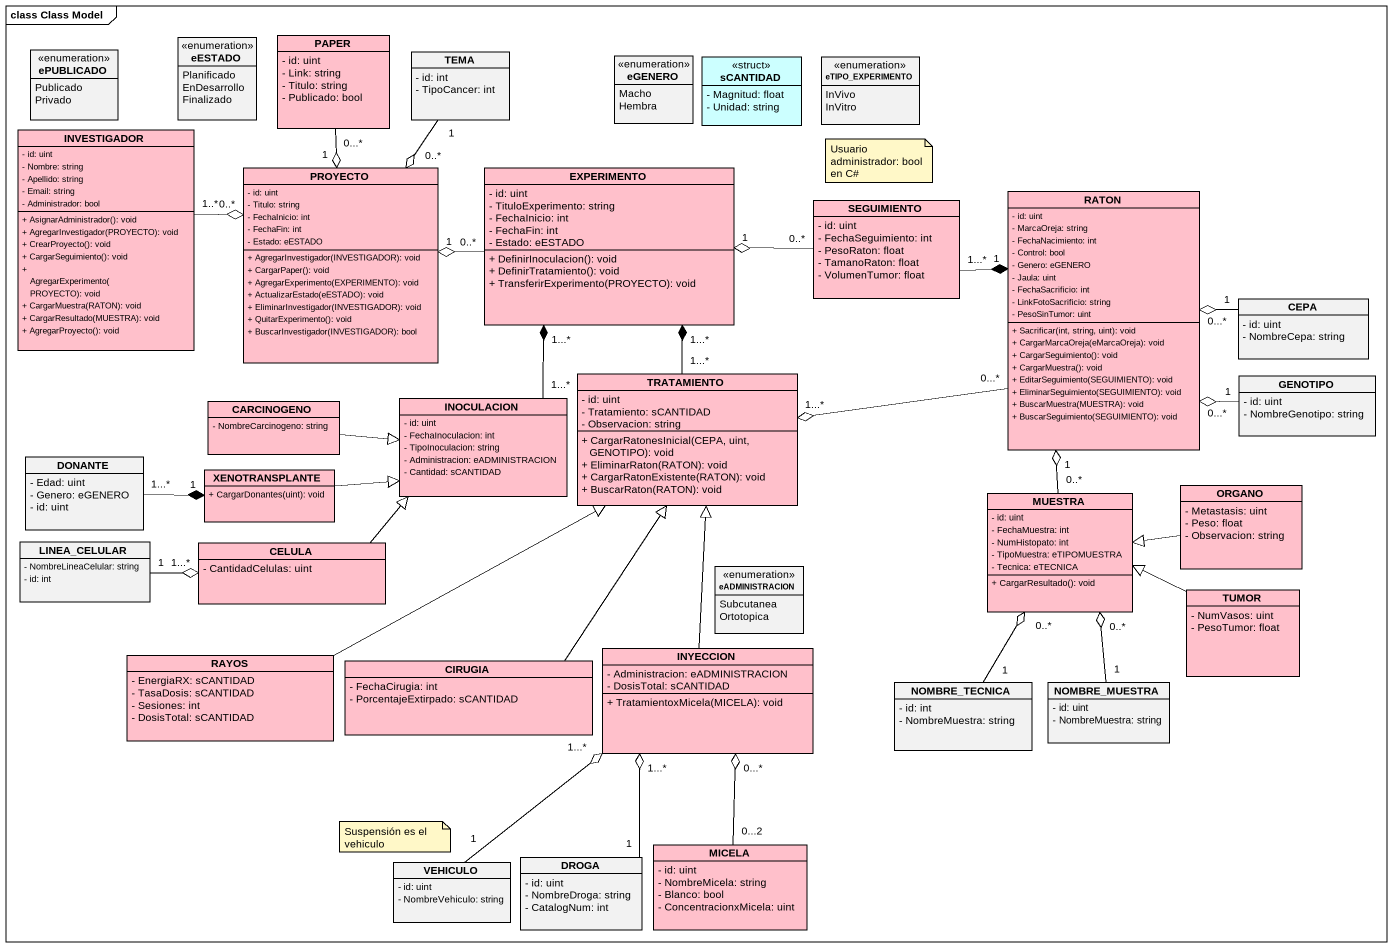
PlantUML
@startuml
mainframe class Class Model
hide circle
hide empty members
skinparam classAttributeIconSize 0
enum ePUBLICADO {
  Publicado
  Privado
}
enum eESTADO {
  Planificado
  EnDesarrollo
  Finalizado
}
class PAPER #FFC0CB {
  - id: uint
  - Link: string
  - Titulo: string
  - Publicado: bool
}
class TEMA {
  - id: int
  - TipoCancer: int
}
enum eGENERO {
  Macho
  Hembra
}
class sCANTIDAD <<struct>> #CCFFFF {
  - Magnitud: float
  - Unidad: string
}
enum eTIPO_EXPERIMENTO {
  InVivo
  InVitro
}
class INVESTIGADOR #FFC0CB {
  - id: uint
  - Nombre: string
  - Apellido: string
  - Email: string
  - Administrador: bool
  + AsignarAdministrador(): void
  + AgregarInvestigador(PROYECTO): void
  + CrearProyecto(): void
  + CargarSeguimiento(): void
  + AgregarExperimento(PROYECTO): void
  + CargarMuestra(RATON): void
  + CargarResultado(MUESTRA): void
  + AgregarProyecto(): void
}
class PROYECTO #FFC0CB {
  - id: uint
  - Titulo: string
  - FechaInicio: int
  - FechaFin: int
  - Estado: eESTADO
  + AgregarInvestigador(INVESTIGADOR): void
  + CargarPaper(): void
  + AgregarExperimento(EXPERIMENTO): void
  + ActualizarEstado(eESTADO): void
  + EliminarInvestigador(INVESTIGADOR): void
  + QuitarExperimento(): void
  + BuscarInvestigador(INVESTIGADOR): bool
}
class EXPERIMENTO #FFC0CB {
  - id: uint
  - TituloExperimento: string
  - FechaInicio: int
  - FechaFin: int
  - Estado: eESTADO
  + DefinirInoculacion(): void
  + DefinirTratamiento(): void
  + TransferirExperimento(PROYECTO): void
}
class SEGUIMIENTO #FFC0CB {
  - id: uint
  - FechaSeguimiento: int
  - PesoRaton: float
  - TamanoRaton: float
  - VolumenTumor: float
}
class RATON #FFC0CB {
  - id: uint
  - MarcaOreja: string
  - FechaNacimiento: int
  - Control: bool
  - Genero: eGENERO
  - Jaula: uint
  - FechaSacrificio: int
  - LinkFotoSacrificio: string
  - PesoSinTumor: uint
  + Sacrificar(int, string, uint): void
  + CargarMarcaOreja(eMarcaOreja): void
  + CargarSeguimiento(): void
  + CargarMuestra(): void
  + EditarSeguimiento(SEGUIMIENTO): void
  + EliminarSeguimiento(SEGUIMIENTO): void
  + BuscarMuestra(MUESTRA): void
  + BuscarSeguimiento(SEGUIMIENTO): void
}
class CEPA {
  - id: uint
  - NombreCepa: string
}
class CARCINOGENO #FFC0CB {
  - NombreCarcinogeno: string
}
class INOCULACION #FFC0CB {
  - id: uint
  - FechaInoculacion: int
  - TipoInoculacion: string
  - Administracion: eADMINISTRACION
  - Cantidad: sCANTIDAD
}
class TRATAMIENTO #FFC0CB {
  - id: uint
  - Tratamiento: sCANTIDAD
  - Observacion: string
  + CargarRatonesInicial(CEPA, uint, GENOTIPO): void
  + EliminarRaton(RATON): void
  + CargarRatonExistente(RATON): void
  + BuscarRaton(RATON): void
}
class GENOTIPO {
  - id: uint
  - NombreGenotipo: string
}
class DONANTE {
  - Edad: uint
  - Genero: eGENERO
  - id: uint
}
class XENOTRANSPLANTE #FFC0CB {
  + CargarDonantes(uint): void
}
class MUESTRA #FFC0CB {
  - id: uint
  - FechaMuestra: int
  - NumHistopato: int
  - TipoMuestra: eTIPOMUESTRA
  - Tecnica: eTECNICA
  + CargarResultado(): void
}
class ORGANO #FFC0CB {
  - Metastasis: uint
  - Peso: float
  - Observacion: string
}
class LINEA_CELULAR {
  - NombreLineaCelular: string
  - id: int
}
class CELULA #FFC0CB {
  - CantidadCelulas: uint
}
enum eADMINISTRACION {
  Subcutanea
  Ortotopica
}
class TUMOR #FFC0CB {
  - NumVasos: uint
  - PesoTumor: float
}
class RAYOS #FFC0CB {
  - EnergiaRX: sCANTIDAD
  - TasaDosis: sCANTIDAD
  - Sesiones: int
  - DosisTotal: sCANTIDAD
}
class CIRUGIA #FFC0CB {
  - FechaCirugia: int
  - PorcentajeExtirpado: sCANTIDAD
}
class INYECCION #FFC0CB {
  - Administracion: eADMINISTRACION
  - DosisTotal: sCANTIDAD
  + TratamientoxMicela(MICELA): void
}
class NOMBRE_TECNICA {
  - id: int
  - NombreMuestra: string
}
class NOMBRE_MUESTRA {
  - id: uint
  - NombreMuestra: string
}
class MICELA #FFC0CB {
  - id: uint
  - NombreMicela: string
  - Blanco: bool
  - ConcentracionxMicela: uint
}
class VEHICULO {
  - id: uint
  - NombreVehiculo: string
}
class DROGA {
  - id: uint
  - NombreDroga: string
  - CatalogNum: int
}
PAPER "0...*" --o "1" PROYECTO
TEMA "1" --o "0..*" PROYECTO
INVESTIGADOR "1..*" -right-o "0..*" PROYECTO
EXPERIMENTO "0..*" -left-o "1" PROYECTO
SEGUIMIENTO "0..*" -left-o "1" EXPERIMENTO
SEGUIMIENTO "1...*" -right-* "1" RATON
RATON "0...*" -left-o "1...*" TRATAMIENTO
CEPA "1" -left-o "0...*" RATON
CARCINOGENO -right-|> INOCULACION
INOCULACION "1...*" -up-* "1...*" EXPERIMENTO
TRATAMIENTO "1...*" -up-* "1...*" EXPERIMENTO
GENOTIPO "1" -left-o "0...*" RATON
DONANTE "1...*" -right-* "1" XENOTRANSPLANTE
XENOTRANSPLANTE -right-|> INOCULACION
MUESTRA "0..*" -up-o "1" RATON
ORGANO -left-|> MUESTRA
LINEA_CELULAR "1" -right-o "1...*" CELULA
CELULA -up-|> INOCULACION
TUMOR -left-|> MUESTRA
RAYOS -right-|> TRATAMIENTO
CIRUGIA -up-|> TRATAMIENTO
INYECCION -up-|> TRATAMIENTO
NOMBRE_TECNICA "1" -up-o "0..*" MUESTRA
NOMBRE_MUESTRA "1" -up-o "0..*" MUESTRA
MICELA "0...2" -up-o "0...*" INYECCION
VEHICULO "1" -up-o "1...*" INYECCION
DROGA "1" -up-o "1...*" INYECCION
note as N1
  Usuario administrador: bool en C#
end note
note as N2
  Suspensión es el vehiculo
end note
@enduml
